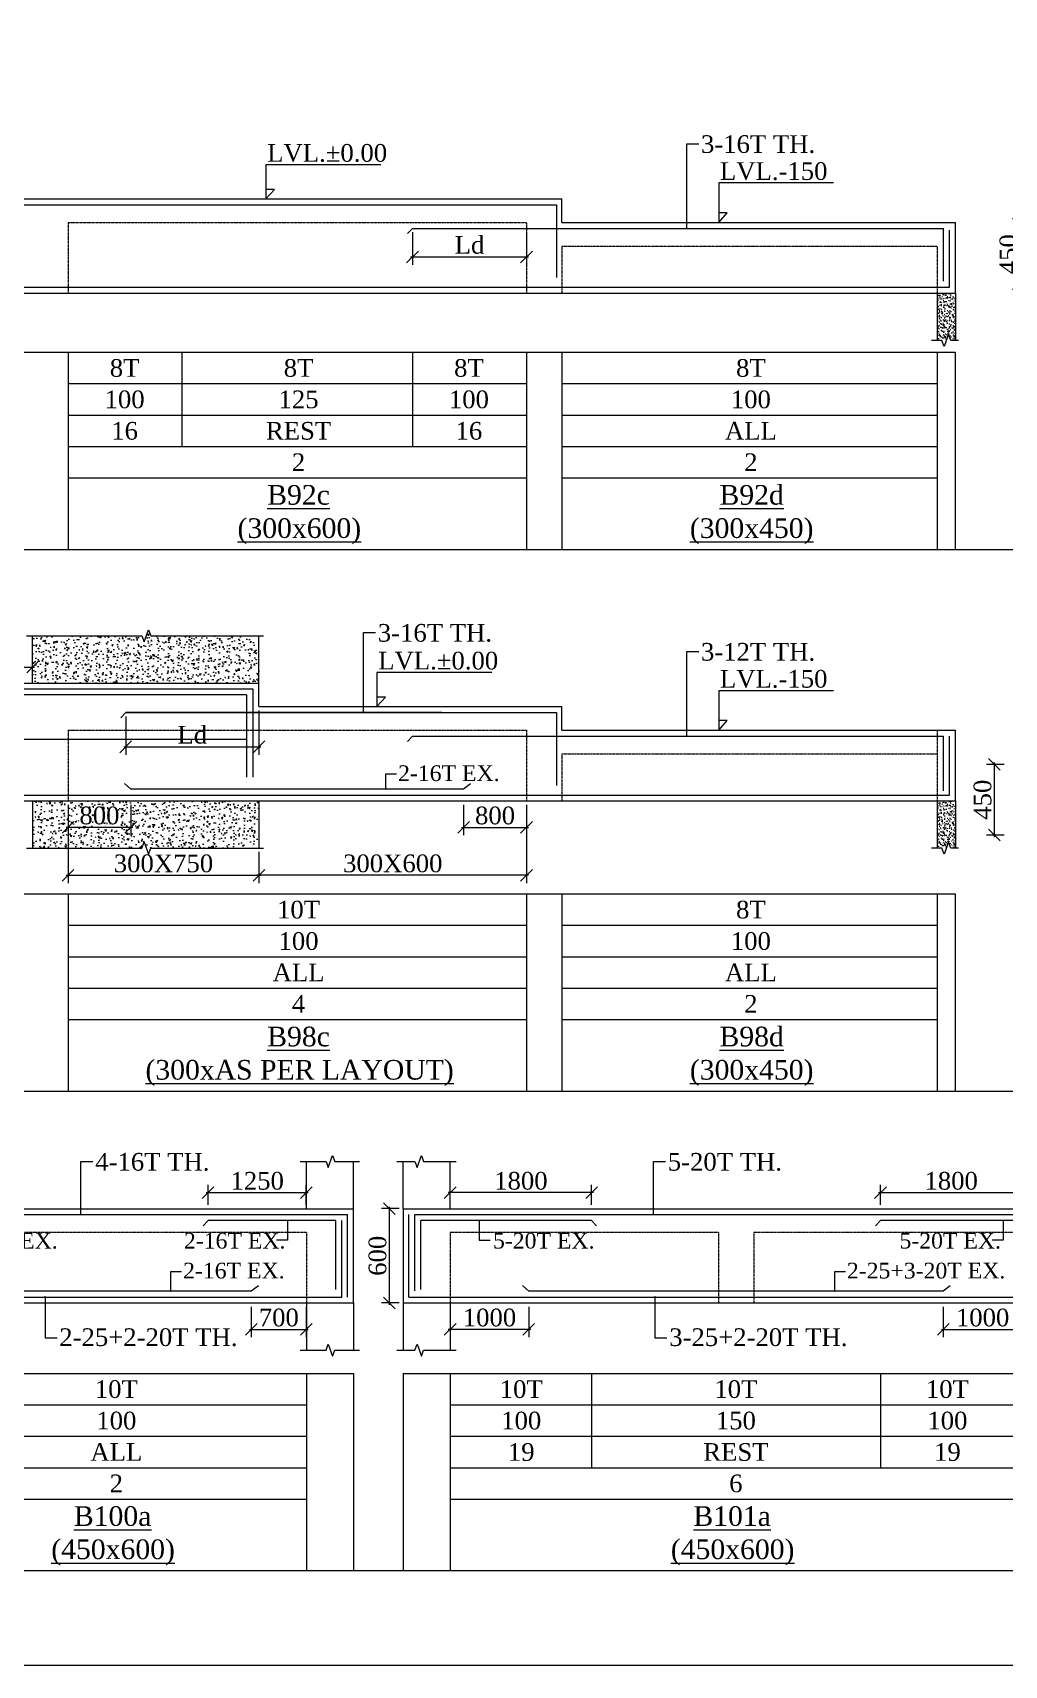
# Model space of a CAD drawing. Header units: millimetres. Extents: x 9781889 to 10654170, y -7832723 to -7608561.
# Drawn here: x 10271728 to 10284095, y -7801878 to -7781097 of the extents above; entities that cross this region are included whole.
import ezdxf
from ezdxf.enums import TextEntityAlignment as Align

# ---------------------------------------------------------------- set-up
doc = ezdxf.new("R2010")
doc.units = ezdxf.units.MM
doc.header["$LTSCALE"] = 10
doc.header["$PDMODE"] = 3
doc.linetypes.add('HIDDEN', pattern=[0.375, 0.25, -0.125])
for name, color, linetype, lineweight in [('LVL', 3, 'Continuous', 0), ('S-CUT OUT LINE', 9, 'Continuous', 0), ('S-DIM L.S.', 7, 'Continuous', 0), ('S-HATCH', 8, 'Continuous', 0), ('S-L.S.SECTION', 5, 'Continuous', 0), ('S-L.S.SLAB LINE', 252, 'HIDDEN', 0), ('S-L.S.STEEL', 1, 'Continuous', 9), ('S-L.S.STEEL 1', 6, 'Continuous', 0), ('S-SECTION MARK', 7, 'Continuous', 0), ('S-SHEET', 251, 'Continuous', 0), ('S-TEXT', 7, 'Continuous', 0), ('S-TEXT L.S. BEAM NO.', 30, 'Continuous', 0), ('S-TEXT. L.S.', 7, 'Continuous', 0)]:
    doc.layers.add(name, color=color, linetype=linetype, lineweight=lineweight)
doc.styles.add('135', font='arial.ttf', dxfattribs={"width": 0.8, "height": 135})
doc.styles.get("Standard").update_dxf_attribs({"font": 'arial.ttf'})
doc.styles.add('TEXT', font='times.ttf')
doc.dimstyles.new('75', dxfattribs={"dimtxt": 135, "dimasz": 90, "dimexe": 0.1, "dimexo": 0.03, "dimgap": 0.09, "dimtad": 1, "dimdec": 0, "dimzin": 0, "dimdsep": 46, "dimtxsty": '135', "dimblk": 'ARCHTICK', "dimcen": 0.09, "dimclrd": 256, "dimclre": 256, "dimclrt": 256, "dimadec": 0, "dimazin": 0, "dimtfac": 1, "dimtdec": 0, "dimtofl": 0, "dimtmove": 1, "dimatfit": 3, "dimldrblk": 'DOTSMALL', "dimfxl": 1, "dimtolj": 1, "dimtzin": 0, "dimlwd": -1, "dimlwe": -1, "dimarcsym": 0})
doc.dimstyles.new('SETU_1', dxfattribs={"dimtxt": 200, "dimasz": 150, "dimexe": 100, "dimexo": 50, "dimgap": 35, "dimtad": 1, "dimdec": 0, "dimzin": 0, "dimdsep": 46, "dimtxsty": 'Standard', "dimblk": 'OBLIQUE', "dimcen": 150, "dimdle": 25, "dimclrd": 256, "dimclre": 7, "dimclrt": 256, "dimadec": 0, "dimazin": 0, "dimtfac": 1, "dimtdec": 0, "dimtofl": 0, "dimtmove": 1, "dimatfit": 3, "dimfxl": 1, "dimtolj": 1, "dimtzin": 0, "dimlwd": -1, "dimlwe": 5, "dimarcsym": 1})

# ---------------------------------------------------------------- blocks, each defined once
blk = doc.blocks.new('_ArchTick')
at = {"color": 0, "linetype": 'ByBlock', "const_width": 0.15}
blk.add_lwpolyline([(-0.5, -0.5), (0.5, 0.5)], dxfattribs=at)
blk = doc.blocks.new('_Oblique')
at = {"color": 0, "linetype": 'ByBlock', "lineweight": -2}
blk.add_line((-0.5, -0.5), (0.5, 0.5), dxfattribs=at)
blk = doc.blocks.new('*D733')
at = {"layer": 'Defpoints', "color": 0, "transparency": 16777216}
for p in [(10284472, -7783467), (10284297, -7784367), (10284472, -7784367)]:
    blk.add_point(p, dxfattribs=at)
at = {"layer": 'S-DIM L.S.', "transparency": 16777216}
blk.add_line((10284297, -7783442), (10284297, -7784392), dxfattribs=at)
at = {"layer": 'S-DIM L.S.', "color": 7, "lineweight": 5, "transparency": 16777216}
for p, q in [((10284422, -7783467), (10284197, -7783467)), ((10284422, -7784367), (10284197, -7784367))]:
    blk.add_line(p, q, dxfattribs=at)
at = {"layer": 'S-DIM L.S.', "transparency": 16777216, "xscale": 150, "yscale": 150, "zscale": 150}
for p, rotation in [((10284297, -7783467), 90), ((10284297, -7784367), 270)]:
    blk.add_blockref('_Oblique', p, dxfattribs=dict(at, rotation=rotation))
at = {"layer": 'S-DIM L.S.', "transparency": 16777216, "insert": (10284148, -7783917), "char_height": 225, "attachment_point": 5, "rotation": 90, "style": 'TEXT'}
blk.add_mtext('\\A1;450', dxfattribs=at)
blk = doc.blocks.new('*D744')
at = {"layer": 'Defpoints', "color": 0, "transparency": 16777216}
for p in [(10271728, -7789172), (10270428, -7789375, 0), (10271728, -7789375, 0)]:
    blk.add_point(p, dxfattribs=at)
at = {"layer": 'S-DIM L.S.', "color": 7, "lineweight": 5, "transparency": 16777216}
for p, q in [((10270428, -7789325), (10270428, -7789072)), ((10271728, -7789325), (10271728, -7789072))]:
    blk.add_line(p, q, dxfattribs=at)
at = {"layer": 'S-DIM L.S.', "transparency": 16777216}
blk.add_line((10270403, -7789172), (10271753, -7789172), dxfattribs=at)
at = {"layer": 'S-DIM L.S.', "transparency": 16777216, "xscale": 150, "yscale": 150, "zscale": 150, "rotation": 180}
blk.add_blockref('_Oblique', (10270428, -7789172), dxfattribs=at)
at = {"layer": 'S-DIM L.S.', "transparency": 16777216, "xscale": 150, "yscale": 150, "zscale": 150}
blk.add_blockref('_Oblique', (10271728, -7789172), dxfattribs=at)
at = {"layer": 'S-DIM L.S.', "transparency": 16777216, "insert": (10271078, -7789022), "char_height": 225, "attachment_point": 5, "style": 'TEXT'}
blk.add_mtext('\\A1;1300', dxfattribs=at)
blk = doc.blocks.new('*D745')
at = {"layer": 'Defpoints', "color": 0, "transparency": 16777216}
for p in [(10277213, -7790875, 0), (10278013, -7790875, 0), (10278013, -7791212)]:
    blk.add_point(p, dxfattribs=at)
at = {"layer": 'S-DIM L.S.', "color": 7, "lineweight": 5, "transparency": 16777216}
for p, q in [((10277213, -7790925), (10277213, -7791312)), ((10278013, -7790925), (10278013, -7791312))]:
    blk.add_line(p, q, dxfattribs=at)
at = {"layer": 'S-DIM L.S.', "transparency": 16777216}
blk.add_line((10277188, -7791212), (10278038, -7791212), dxfattribs=at)
at = {"layer": 'S-DIM L.S.', "transparency": 16777216, "xscale": 150, "yscale": 150, "zscale": 150, "rotation": 180}
blk.add_blockref('_Oblique', (10277213, -7791212), dxfattribs=at)
at = {"layer": 'S-DIM L.S.', "transparency": 16777216, "xscale": 150, "yscale": 150, "zscale": 150}
blk.add_blockref('_Oblique', (10278013, -7791212), dxfattribs=at)
at = {"layer": 'S-DIM L.S.', "transparency": 16777216, "insert": (10277613, -7791062), "char_height": 225, "attachment_point": 5, "style": 'TEXT'}
blk.add_mtext('\\A1;800', dxfattribs=at)
blk = doc.blocks.new('*D746')
at = {"layer": 'Defpoints', "color": 0, "transparency": 16777216}
for p in [(10272178, -7790875, 0), (10272978, -7790875, 0), (10272178, -7791212)]:
    blk.add_point(p, dxfattribs=at)
at = {"layer": 'S-DIM L.S.', "color": 7, "lineweight": 5, "transparency": 16777216}
for p, q in [((10272178, -7790925), (10272178, -7791312)), ((10272978, -7790925), (10272978, -7791312))]:
    blk.add_line(p, q, dxfattribs=at)
at = {"layer": 'S-DIM L.S.', "transparency": 16777216}
blk.add_line((10273003, -7791212), (10272153, -7791212), dxfattribs=at)
at = {"layer": 'S-DIM L.S.', "transparency": 16777216, "xscale": 150, "yscale": 150, "zscale": 150, "rotation": 180}
blk.add_blockref('_Oblique', (10272178, -7791212), dxfattribs=at)
at = {"layer": 'S-DIM L.S.', "transparency": 16777216, "xscale": 150, "yscale": 150, "zscale": 150}
blk.add_blockref('_Oblique', (10272978, -7791212), dxfattribs=at)
at = {"layer": 'S-DIM L.S.', "transparency": 16777216, "insert": (10272578, -7791062), "char_height": 225, "attachment_point": 5, "style": 'TEXT'}
blk.add_mtext('\\A1;800', dxfattribs=at)
blk = doc.blocks.new('*D748')
at = {"layer": 'Defpoints', "color": 0, "transparency": 16777216}
for p in [(10284142, -7790410), (10283967, -7791310), (10284142, -7791310)]:
    blk.add_point(p, dxfattribs=at)
at = {"layer": 'S-DIM L.S.', "color": 7, "lineweight": 5, "transparency": 16777216}
for p, q in [((10284092, -7790410), (10283867, -7790410)), ((10284092, -7791310), (10283867, -7791310))]:
    blk.add_line(p, q, dxfattribs=at)
at = {"layer": 'S-DIM L.S.', "transparency": 16777216}
blk.add_line((10283967, -7790385), (10283967, -7791335), dxfattribs=at)
at = {"layer": 'S-DIM L.S.', "transparency": 16777216, "xscale": 150, "yscale": 150, "zscale": 150}
for p, rotation in [((10283967, -7790410), 90), ((10283967, -7791310), 270)]:
    blk.add_blockref('_Oblique', p, dxfattribs=dict(at, rotation=rotation))
at = {"layer": 'S-DIM L.S.', "transparency": 16777216, "insert": (10283818, -7790860), "char_height": 225, "attachment_point": 5, "rotation": 90, "style": 'TEXT'}
blk.add_mtext('\\A1;450', dxfattribs=at)
blk = doc.blocks.new('*D759')
at = {"layer": 'Defpoints', "color": 0, "transparency": 16777216}
for p in [(10275211, -7795861), (10273961, -7796065, 0), (10275211, -7796065, 0)]:
    blk.add_point(p, dxfattribs=at)
at = {"layer": 'S-DIM L.S.', "transparency": 16777216}
blk.add_line((10273936, -7795861), (10275236, -7795861), dxfattribs=at)
at = {"layer": 'S-DIM L.S.', "color": 7, "lineweight": 5, "transparency": 16777216}
for p, q in [((10273961, -7796015), (10273961, -7795761)), ((10275211, -7796015), (10275211, -7795761))]:
    blk.add_line(p, q, dxfattribs=at)
at = {"layer": 'S-DIM L.S.', "transparency": 16777216, "xscale": 150, "yscale": 150, "zscale": 150, "rotation": 180}
blk.add_blockref('_Oblique', (10273961, -7795861), dxfattribs=at)
at = {"layer": 'S-DIM L.S.', "transparency": 16777216, "xscale": 150, "yscale": 150, "zscale": 150}
blk.add_blockref('_Oblique', (10275211, -7795861), dxfattribs=at)
at = {"layer": 'S-DIM L.S.', "transparency": 16777216, "insert": (10274586, -7795712), "char_height": 225, "attachment_point": 5, "style": 'TEXT'}
blk.add_mtext('\\A1;1250', dxfattribs=at)
blk = doc.blocks.new('*D751')
at = {"layer": 'Defpoints', "color": 0, "transparency": 16777216}
for p in [(10274511, -7797265, 0), (10275211, -7797265, 0), (10275211, -7797601)]:
    blk.add_point(p, dxfattribs=at)
at = {"layer": 'S-DIM L.S.', "color": 7, "lineweight": 5, "transparency": 16777216}
for p, q in [((10274511, -7797315), (10274511, -7797701)), ((10275211, -7797315), (10275211, -7797701))]:
    blk.add_line(p, q, dxfattribs=at)
at = {"layer": 'S-DIM L.S.', "transparency": 16777216}
blk.add_line((10274486, -7797601), (10275236, -7797601), dxfattribs=at)
at = {"layer": 'S-DIM L.S.', "transparency": 16777216, "xscale": 150, "yscale": 150, "zscale": 150, "rotation": 180}
blk.add_blockref('_Oblique', (10274511, -7797601), dxfattribs=at)
at = {"layer": 'S-DIM L.S.', "transparency": 16777216, "xscale": 150, "yscale": 150, "zscale": 150}
blk.add_blockref('_Oblique', (10275211, -7797601), dxfattribs=at)
at = {"layer": 'S-DIM L.S.', "transparency": 16777216, "insert": (10274861, -7797452), "char_height": 225, "attachment_point": 5, "style": 'TEXT'}
blk.add_mtext('\\A1;700', dxfattribs=at)
blk = doc.blocks.new('*D753')
at = {"layer": 'Defpoints', "color": 0, "transparency": 16777216}
for p in [(10276442, -7796065), (10276267, -7797265), (10276442, -7797265)]:
    blk.add_point(p, dxfattribs=at)
at = {"layer": 'S-DIM L.S.', "color": 7, "lineweight": 5, "transparency": 16777216}
for p, q in [((10276392, -7796065), (10276167, -7796065)), ((10276392, -7797265), (10276167, -7797265))]:
    blk.add_line(p, q, dxfattribs=at)
at = {"layer": 'S-DIM L.S.', "transparency": 16777216}
blk.add_line((10276267, -7796040), (10276267, -7797290), dxfattribs=at)
at = {"layer": 'S-DIM L.S.', "transparency": 16777216, "xscale": 150, "yscale": 150, "zscale": 150}
for p, rotation in [((10276267, -7796065), 90), ((10276267, -7797265), 270)]:
    blk.add_blockref('_Oblique', p, dxfattribs=dict(at, rotation=rotation))
at = {"layer": 'S-DIM L.S.', "transparency": 16777216, "insert": (10276118, -7796665), "char_height": 225, "attachment_point": 5, "rotation": 90, "style": 'TEXT'}
blk.add_mtext('\\A1;600', dxfattribs=at)
blk = doc.blocks.new('*D754')
at = {"layer": 'Defpoints', "color": 0, "transparency": 16777216}
for p in [(10284318, -7795861), (10282518, -7796065, 0), (10284318, -7796065, 0)]:
    blk.add_point(p, dxfattribs=at)
at = {"layer": 'S-DIM L.S.', "transparency": 16777216}
blk.add_line((10282493, -7795861), (10284343, -7795861), dxfattribs=at)
at = {"layer": 'S-DIM L.S.', "color": 7, "lineweight": 5, "transparency": 16777216}
for p, q in [((10282518, -7796015), (10282518, -7795761)), ((10284318, -7796015), (10284318, -7795761))]:
    blk.add_line(p, q, dxfattribs=at)
at = {"layer": 'S-DIM L.S.', "transparency": 16777216, "xscale": 150, "yscale": 150, "zscale": 150, "rotation": 180}
blk.add_blockref('_Oblique', (10282518, -7795861), dxfattribs=at)
at = {"layer": 'S-DIM L.S.', "transparency": 16777216, "xscale": 150, "yscale": 150, "zscale": 150}
blk.add_blockref('_Oblique', (10284318, -7795861), dxfattribs=at)
at = {"layer": 'S-DIM L.S.', "transparency": 16777216, "insert": (10283418, -7795712), "char_height": 225, "attachment_point": 5, "style": 'TEXT'}
blk.add_mtext('\\A1;1800', dxfattribs=at)
blk = doc.blocks.new('*D755')
at = {"layer": 'Defpoints', "color": 0, "transparency": 16777216}
for p in [(10277042, -7795861), (10277042, -7796065, 0), (10278842, -7796065, 0)]:
    blk.add_point(p, dxfattribs=at)
at = {"layer": 'S-DIM L.S.', "transparency": 16777216}
blk.add_line((10278867, -7795861), (10277017, -7795861), dxfattribs=at)
at = {"layer": 'S-DIM L.S.', "color": 7, "lineweight": 5, "transparency": 16777216}
for p, q in [((10277042, -7796015), (10277042, -7795761)), ((10278842, -7796015), (10278842, -7795761))]:
    blk.add_line(p, q, dxfattribs=at)
at = {"layer": 'S-DIM L.S.', "transparency": 16777216, "xscale": 150, "yscale": 150, "zscale": 150, "rotation": 180}
blk.add_blockref('_Oblique', (10277042, -7795861), dxfattribs=at)
at = {"layer": 'S-DIM L.S.', "transparency": 16777216, "xscale": 150, "yscale": 150, "zscale": 150}
blk.add_blockref('_Oblique', (10278842, -7795861), dxfattribs=at)
at = {"layer": 'S-DIM L.S.', "transparency": 16777216, "insert": (10277942, -7795712), "char_height": 225, "attachment_point": 5, "style": 'TEXT'}
blk.add_mtext('\\A1;1800', dxfattribs=at)
blk = doc.blocks.new('*D756')
at = {"layer": 'Defpoints', "color": 0, "transparency": 16777216}
for p in [(10283318, -7797265, 0), (10284318, -7797265, 0), (10284318, -7797601)]:
    blk.add_point(p, dxfattribs=at)
at = {"layer": 'S-DIM L.S.', "color": 7, "lineweight": 5, "transparency": 16777216}
for p, q in [((10283318, -7797315), (10283318, -7797701)), ((10284318, -7797315), (10284318, -7797701))]:
    blk.add_line(p, q, dxfattribs=at)
at = {"layer": 'S-DIM L.S.', "transparency": 16777216}
blk.add_line((10283293, -7797601), (10284343, -7797601), dxfattribs=at)
at = {"layer": 'S-DIM L.S.', "transparency": 16777216, "xscale": 150, "yscale": 150, "zscale": 150, "rotation": 180}
blk.add_blockref('_Oblique', (10283318, -7797601), dxfattribs=at)
at = {"layer": 'S-DIM L.S.', "transparency": 16777216, "xscale": 150, "yscale": 150, "zscale": 150}
blk.add_blockref('_Oblique', (10284318, -7797601), dxfattribs=at)
at = {"layer": 'S-DIM L.S.', "transparency": 16777216, "insert": (10283818, -7797452), "char_height": 225, "attachment_point": 5, "style": 'TEXT'}
blk.add_mtext('\\A1;1000', dxfattribs=at)
blk = doc.blocks.new('*D757')
at = {"layer": 'Defpoints', "color": 0, "transparency": 16777216}
for p in [(10277042, -7797265, 0), (10278042, -7797265, 0), (10277042, -7797601)]:
    blk.add_point(p, dxfattribs=at)
at = {"layer": 'S-DIM L.S.', "color": 7, "lineweight": 5, "transparency": 16777216}
for p, q in [((10277042, -7797315), (10277042, -7797701)), ((10278042, -7797315), (10278042, -7797701))]:
    blk.add_line(p, q, dxfattribs=at)
at = {"layer": 'S-DIM L.S.', "transparency": 16777216}
blk.add_line((10278067, -7797601), (10277017, -7797601), dxfattribs=at)
at = {"layer": 'S-DIM L.S.', "transparency": 16777216, "xscale": 150, "yscale": 150, "zscale": 150, "rotation": 180}
blk.add_blockref('_Oblique', (10277042, -7797601), dxfattribs=at)
at = {"layer": 'S-DIM L.S.', "transparency": 16777216, "xscale": 150, "yscale": 150, "zscale": 150}
blk.add_blockref('_Oblique', (10278042, -7797601), dxfattribs=at)
at = {"layer": 'S-DIM L.S.', "transparency": 16777216, "insert": (10277542, -7797452), "char_height": 225, "attachment_point": 5, "style": 'TEXT'}
blk.add_mtext('\\A1;1000', dxfattribs=at)
blk = doc.blocks.new('*D1203')
at = {"layer": 'Defpoints', "color": 0, "transparency": 16777216}
for p in [(10276563, -7783588, 0), (10278013, -7783588, 0), (10278013, -7783951)]:
    blk.add_point(p, dxfattribs=at)
at = {"layer": 'S-DIM L.S.', "color": 7, "lineweight": 5, "transparency": 16777216}
for p, q in [((10276563, -7783638), (10276563, -7784051)), ((10278013, -7783638), (10278013, -7784051))]:
    blk.add_line(p, q, dxfattribs=at)
at = {"layer": 'S-DIM L.S.', "transparency": 16777216}
blk.add_line((10276538, -7783951), (10278038, -7783951), dxfattribs=at)
at = {"layer": 'S-DIM L.S.', "transparency": 16777216, "xscale": 150, "yscale": 150, "zscale": 150, "rotation": 180}
blk.add_blockref('_Oblique', (10276563, -7783951), dxfattribs=at)
at = {"layer": 'S-DIM L.S.', "transparency": 16777216, "xscale": 150, "yscale": 150, "zscale": 150}
blk.add_blockref('_Oblique', (10278013, -7783951), dxfattribs=at)
at = {"layer": 'S-DIM L.S.', "transparency": 16777216, "insert": (10277288, -7783799), "char_height": 225, "attachment_point": 5, "style": 'TEXT'}
blk.add_mtext('\\A1;Ld', dxfattribs=at)
blk = doc.blocks.new('*D1775')
at = {"layer": 'Defpoints', "color": 0, "transparency": 16777216}
for p in [(10274608, -7789675, 0), (10272912, -7789750, 0), (10274608, -7790187)]:
    blk.add_point(p, dxfattribs=at)
at = {"layer": 'S-DIM L.S.', "color": 7, "lineweight": 5, "transparency": 16777216}
for p, q in [((10272912, -7789800), (10272912, -7790287)), ((10274608, -7789725), (10274608, -7790287))]:
    blk.add_line(p, q, dxfattribs=at)
at = {"layer": 'S-DIM L.S.', "transparency": 16777216}
blk.add_line((10272887, -7790187), (10274633, -7790187), dxfattribs=at)
at = {"layer": 'S-DIM L.S.', "transparency": 16777216, "xscale": 150, "yscale": 150, "zscale": 150, "rotation": 180}
blk.add_blockref('_Oblique', (10272912, -7790187), dxfattribs=at)
at = {"layer": 'S-DIM L.S.', "transparency": 16777216, "xscale": 150, "yscale": 150, "zscale": 150}
blk.add_blockref('_Oblique', (10274608, -7790187), dxfattribs=at)
at = {"layer": 'S-DIM L.S.', "transparency": 16777216, "insert": (10273760, -7790035), "char_height": 225, "attachment_point": 5, "style": 'TEXT'}
blk.add_mtext('\\A1;Ld', dxfattribs=at)
blk = doc.blocks.new('*D1776')
at = {"layer": 'Defpoints', "color": 0, "transparency": 16777216}
for p in [(10272178, -7790875, 0), (10274608, -7791475, 0), (10274608, -7791822)]:
    blk.add_point(p, dxfattribs=at)
at = {"layer": 'S-DIM L.S.', "color": 7, "lineweight": 5, "transparency": 16777216}
for p, q in [((10272178, -7790925), (10272178, -7791922)), ((10274608, -7791525), (10274608, -7791922))]:
    blk.add_line(p, q, dxfattribs=at)
at = {"layer": 'S-DIM L.S.', "transparency": 16777216}
blk.add_line((10272153, -7791822), (10274633, -7791822), dxfattribs=at)
at = {"layer": 'S-DIM L.S.', "transparency": 16777216, "xscale": 150, "yscale": 150, "zscale": 150, "rotation": 180}
blk.add_blockref('_Oblique', (10272178, -7791822), dxfattribs=at)
at = {"layer": 'S-DIM L.S.', "transparency": 16777216, "xscale": 150, "yscale": 150, "zscale": 150}
blk.add_blockref('_Oblique', (10274608, -7791822), dxfattribs=at)
at = {"layer": 'S-DIM L.S.', "transparency": 16777216, "insert": (10273393, -7791672), "char_height": 225, "attachment_point": 5, "style": 'TEXT'}
blk.add_mtext('\\A1;300X750', dxfattribs=at)
blk = doc.blocks.new('*D1777')
at = {"layer": 'Defpoints', "color": 0, "transparency": 16777216}
for p in [(10278013, -7790875, 0), (10274608, -7791475, 0), (10274608, -7791822)]:
    blk.add_point(p, dxfattribs=at)
at = {"layer": 'S-DIM L.S.', "color": 7, "lineweight": 5, "transparency": 16777216}
for p, q in [((10278013, -7790925), (10278013, -7791922)), ((10274608, -7791525), (10274608, -7791922))]:
    blk.add_line(p, q, dxfattribs=at)
at = {"layer": 'S-DIM L.S.', "transparency": 16777216}
blk.add_line((10278038, -7791822), (10274583, -7791822), dxfattribs=at)
at = {"layer": 'S-DIM L.S.', "transparency": 16777216, "xscale": 150, "yscale": 150, "zscale": 150, "rotation": 180}
blk.add_blockref('_Oblique', (10274608, -7791822), dxfattribs=at)
at = {"layer": 'S-DIM L.S.', "transparency": 16777216, "xscale": 150, "yscale": 150, "zscale": 150}
blk.add_blockref('_Oblique', (10278013, -7791822), dxfattribs=at)
at = {"layer": 'S-DIM L.S.', "transparency": 16777216, "insert": (10276311, -7791672), "char_height": 225, "attachment_point": 5, "style": 'TEXT'}
blk.add_mtext('\\A1;300X600', dxfattribs=at)

msp = doc.modelspace()

# ---------------------------------------------------------------- hatches: boundary and pattern name
at = {"layer": 'S-HATCH'}
h = msp.add_hatch(dxfattribs=at)
h.set_pattern_fill('AR-CONC', color=256, scale=0.5)
h.set_pattern_definition([(50, (486432.45, -55796.05), (91.0923345, -7.96954277), [9.525, -104.775]), (355, (486432.45, -55796.05), (-17.6217107, 95.5284226), [7.62, -83.8202921]), (100.4514447, (486440.04, -55796.72), (73.47062355, 87.55887596), [8.0950044, -89.0451223]), (46.1842, (486432.45, -55770.65), (135.5395204, -21.021164), [14.2875, -157.1625]), (96.6355576, (486443.75, -55772.4), (118.702067, 123.7130623), [12.1425116, -133.5678041]), (351.1841512, (486432.45, -55770.65), (118.702067, 123.7130623), [11.4299835, -125.729866]), (21, (486445.15, -55777), (75.80719563, -51.1325991), [9.525, -104.775]), (326, (486445.15, -55777), (30.9010142, 92.09398306), [7.62, -83.82]), (71.451445, (486451.47, -55781.26), (106.70820964, 40.96138444), [8.0950044, -89.0449688]), (37.5, (486432.453, -55796.052), (1.544301625, 42.27751944), [0, -82.804, 0, -85.09, 0, -84.1375]), (7.5, (486432.453, -55796.05), (33.40983126, 50.09028741), [0, -48.514, 0, -80.899, 0, -32.0675]), (327.5, (486404.132, -55796.052), (67.79529758, -2.864372), [0, -31.75, 0, -99.06, 0, -131.445]), (317.5, (486391.43, -55796.05), (74.0645907, 12.71324552), [0, -41.275, 0, -65.786, 0, -93.345])])
h.paths.add_polyline_path([(10283241.1, -7785013.2), (10283356.9, -7785013.2), (10283384.9, -7784936.3), (10283412.9, -7785013.2), (10283471.1, -7785013.2), (10283471.1, -7784413.2), (10283241.1, -7784413.2)])
at = {"layer": 'S-HATCH', "linetype": 'ByBlock'}
h = msp.add_hatch(dxfattribs=at)
h.set_pattern_fill('AR-CONC', color=256)
h.set_pattern_definition([(50, (203176.1, 44562.46), (182.184669, -15.9390855), [19.05, -209.55]), (355, (203176.1, 44562.46), (-35.2434214, 191.0568452), [15.24, -167.6405842]), (100.4514447, (203191.28, 44561.13), (146.941247, 175.117752), [16.1900088, -178.0902446]), (46.1842, (203176.1, 44613.26), (271.079041, -42.042328), [28.575, -314.325]), (96.6355576, (203198.7, 44609.76), (237.404134, 247.4261246), [24.285023, -267.135608]), (351.1841512, (203176.1, 44613.26), (237.404134, 247.4261246), [22.859967, -251.459732]), (21, (203201.5, 44600.56), (151.6143913, -102.2651982), [19.05, -209.55]), (326, (203201.5, 44600.56), (61.8020283, 184.187966), [15.24, -167.64]), (71.451445, (203214.14, 44592.04), (213.4164193, 81.922769), [16.1900088, -178.0899376]), (37.5, (203176.1, 44562.46), (3.08860325, 84.55503887), [0, -165.608, 0, -170.18, 0, -168.275]), (7.5, (203176.1, 44562.46), (66.8196625, 100.1805748), [0, -97.028, 0, -161.798, 0, -64.135]), (327.5, (203119.46, 44562.46), (135.59059517, -5.728744), [0, -63.5, 0, -198.12, 0, -262.89]), (317.5, (203094.06, 44562.46), (148.1291814, 25.426491), [0, -82.55, 0, -131.572, 0, -186.69])])
h.paths.add_polyline_path([(10274608.2, -7789375.4), (10274608.2, -7788775.4), (10273230.2, -7788775.4), (10273202.2, -7788698.6), (10273146.2, -7788852.3), (10273118.3, -7788775.4), (10271728.2, -7788775.4), (10271728.2, -7789375.4)])
h.paths.add_polyline_path([(10272501.2, -7788775.4), (10273278.1, -7788775.4), (10273278.1, -7788780.4), (10272501.2, -7788780.4)], flags=16)
h = msp.add_hatch(dxfattribs=at)
h.set_pattern_fill('AR-CONC', color=256)
h.set_pattern_definition([(50, (203176.1, 44262.46), (182.184669, -15.9390855), [19.05, -209.55]), (355, (203176.1, 44262.46), (-35.2434214, 191.0568452), [15.24, -167.6405842]), (100.4514447, (203191.28, 44261.13), (146.941247, 175.117752), [16.1900088, -178.0902446]), (46.1842, (203176.1, 44313.26), (271.079041, -42.042328), [28.575, -314.325]), (96.6355576, (203198.7, 44309.76), (237.404134, 247.4261246), [24.285023, -267.135608]), (351.1841512, (203176.1, 44313.26), (237.404134, 247.4261246), [22.859967, -251.459732]), (21, (203201.5, 44300.56), (151.6143913, -102.2651982), [19.05, -209.55]), (326, (203201.5, 44300.56), (61.8020283, 184.187966), [15.24, -167.64]), (71.451445, (203214.14, 44292.04), (213.4164193, 81.922769), [16.1900088, -178.0899376]), (37.5, (203176.1, 44262.46), (3.08860325, 84.55503887), [0, -165.608, 0, -170.18, 0, -168.275]), (7.5, (203176.1, 44262.46), (66.8196625, 100.1805748), [0, -97.028, 0, -161.798, 0, -64.135]), (327.5, (203119.46, 44262.46), (135.59059517, -5.728744), [0, -63.5, 0, -198.12, 0, -262.89]), (317.5, (203094.06, 44262.46), (148.1291814, 25.426491), [0, -82.55, 0, -131.572, 0, -186.69])])
h.paths.add_polyline_path([(10274608.2, -7791475.4), (10274608.2, -7790875.4), (10271728.2, -7790875.4), (10271728.2, -7791475.4), (10273118.3, -7791475.4), (10273146.2, -7791398.6), (10273202.2, -7791552.3), (10273230.2, -7791475.4)])
h.paths.add_polyline_path([(10272268.7, -7791300.7), (10272879.5, -7791300.7), (10272879.5, -7790820.3), (10272268.7, -7790820.3)], flags=9)
at = {"layer": 'S-HATCH'}
h = msp.add_hatch(dxfattribs=at)
h.set_pattern_fill('AR-CONC', color=256, scale=0.5)
h.set_pattern_definition([(50, (486432.45, -62258.3), (91.0923345, -7.96954277), [9.525, -104.775]), (355, (486432.45, -62258.3), (-17.6217107, 95.5284226), [7.62, -83.8202921]), (100.4514447, (486440.04, -62258.96), (73.47062355, 87.55887596), [8.0950044, -89.0451223]), (46.1842, (486432.45, -62232.9), (135.5395204, -21.021164), [14.2875, -157.1625]), (96.6355576, (486443.75, -62234.65), (118.702067, 123.7130623), [12.1425116, -133.5678041]), (351.1841512, (486432.45, -62232.9), (118.702067, 123.7130623), [11.4299835, -125.729866]), (21, (486445.15, -62239.25), (75.80719563, -51.1325991), [9.525, -104.775]), (326, (486445.15, -62239.25), (30.9010142, 92.09398306), [7.62, -83.82]), (71.451445, (486451.47, -62243.51), (106.70820964, 40.96138444), [8.0950044, -89.0449688]), (37.5, (486432.453, -62258.3), (1.544301625, 42.27751944), [0, -82.804, 0, -85.09, 0, -84.1375]), (7.5, (486432.453, -62258.3), (33.40983126, 50.09028741), [0, -48.514, 0, -80.899, 0, -32.0675]), (327.5, (486404.132, -62258.3), (67.79529758, -2.864372), [0, -31.75, 0, -99.06, 0, -131.445]), (317.5, (486391.43, -62258.3), (74.0645907, 12.71324552), [0, -41.275, 0, -65.786, 0, -93.345])])
h.paths.add_polyline_path([(10283241.1, -7791475.4), (10283356.9, -7791475.4), (10283384.9, -7791398.6), (10283412.9, -7791475.4), (10283471.1, -7791475.4), (10283471.1, -7790875.4), (10283241.1, -7790875.4)])

# ---------------------------------------------------------------- linework, layer by layer
at = {"layer": 'LVL', "linetype": 'Continuous', "elevation": 0}
for points in [[(10276158, -7782778.2), (10274696.8, -7782778.2), (10274696.8, -7783213.2), (10274804.9, -7783091.1), (10274696.8, -7783091.1)], [(10281920.6, -7783009.8), (10280459.4, -7783009.8), (10280459.4, -7783513.2), (10280567.5, -7783391.1), (10280459.4, -7783391.1)], [(10277571.5, -7789240.4), (10276110.3, -7789240.4), (10276110.3, -7789675.4), (10276218.5, -7789553.3), (10276110.3, -7789553.3)], [(10281920.6, -7789472), (10280459.4, -7789472), (10280459.4, -7789975.4), (10280567.5, -7789853.3), (10280459.4, -7789853.3)]]:
    msp.add_lwpolyline(points, dxfattribs=at)
at = {"layer": 'S-CUT OUT LINE', "color": 1, "elevation": 0}
for points in [[(10283510.5, -7785013.2), (10283412.9, -7785013.2), (10283384.9, -7784936.3), (10283328.9, -7785090), (10283301, -7785013.2), (10283166.1, -7785013.2)], [(10283510.5, -7791475.4), (10283412.9, -7791475.4), (10283384.9, -7791398.6), (10283328.9, -7791552.3), (10283301, -7791475.4), (10283166.1, -7791475.4)]]:
    msp.add_lwpolyline(points, dxfattribs=at)
at = {"layer": 'S-CUT OUT LINE', "color": 5, "elevation": 0}
for points in [[(10271649.9, -7788775.4), (10273118.3, -7788775.4), (10273146.2, -7788852.3), (10273202.2, -7788698.6), (10273230.2, -7788775.4), (10274667.3, -7788775.4)], [(10271649.9, -7791475.4), (10273118.3, -7791475.4), (10273146.2, -7791398.6), (10273202.2, -7791552.3), (10273230.2, -7791475.4), (10274667.3, -7791475.4)], [(10275132.9, -7795465.3), (10275461.9, -7795465.3), (10275489.9, -7795542.1), (10275545.8, -7795388.4), (10275573.8, -7795465.3), (10275886.2, -7795465.3)], [(10276363.9, -7795465.3), (10276592.5, -7795465.3), (10276620.5, -7795542.1), (10276676.4, -7795388.4), (10276704.4, -7795465.3), (10277117.2, -7795465.3)], [(10275132.9, -7797865.3), (10275461.9, -7797865.3), (10275489.9, -7797788.4), (10275545.8, -7797942.1), (10275573.8, -7797865.3), (10275886.2, -7797865.3)], [(10276363.9, -7797865.3), (10276592.5, -7797865.3), (10276620.5, -7797788.4), (10276676.4, -7797942.1), (10276704.4, -7797865.3), (10277117.2, -7797865.3)]]:
    msp.add_lwpolyline(points, dxfattribs=at)
at = {"layer": 'S-L.S.SECTION'}
for p, q in [((10260858.2, -7783213.2, 0), (10278463.2, -7783213.2, 0)), ((10278463.2, -7783513.2, 0), (10278463.2, -7783213.2, 0)), ((10278463.2, -7783513.2, 0), (10283471.1, -7783513.2, 0)), ((10283471.1, -7784413.2, 0), (10283471.1, -7783513.2, 0)), ((10283471.1, -7784413.2, 0), (10283471.1, -7783513.2, 0)), ((10260858.2, -7784413.2, 0), (10283467, -7784413.2, 0)), ((10271728.2, -7789375.4, 0), (10271728.2, -7788775.4, 0)), ((10274608.2, -7789675.4, 0), (10274608.2, -7788775.4, 0)), ((10266103.2, -7789375.4, 0), (10274608.2, -7789375.4, 0)), ((10274608.2, -7789675.4, 0), (10278463.2, -7789675.4, 0)), ((10278463.2, -7789975.4, 0), (10278463.2, -7789675.4, 0)), ((10278463.2, -7789975.4, 0), (10283471.1, -7789975.4, 0)), ((10283471.1, -7790875.4, 0), (10283471.1, -7789975.4, 0)), ((10283471.1, -7790875.4, 0), (10283471.1, -7789975.4, 0)), ((10260858.2, -7790875.4, 0), (10283467, -7790875.4, 0)), ((10271728.2, -7790875.4, 0), (10271728.2, -7791475.4, 0)), ((10274608.2, -7790875.4, 0), (10274608.2, -7791475.4, 0)), ((10275211.2, -7796065.3, 0), (10275211.2, -7795465.3, 0)), ((10275811.2, -7796065.3, 0), (10275811.2, -7795465.3, 0)), ((10276442.2, -7796065.3, 0), (10276442.2, -7795465.3, 0)), ((10277042.2, -7796065.3, 0), (10277042.2, -7795465.3, 0)), ((10269760.7, -7796065.3, 0), (10275811.2, -7796065.3, 0)), ((10275811.2, -7797265.3, 0), (10275811.2, -7796065.3, 0)), ((10276442.1, -7796065.3, 0), (10284767.7, -7796065.3, 0)), ((10276442.2, -7796065.3, 0), (10276442.2, -7797265.3, 0)), ((10269760.7, -7797265.3, 0), (10275811.2, -7797265.3, 0)), ((10275211.2, -7797265.3, 0), (10275211.2, -7797865.3, 0)), ((10275811.2, -7797265.3, 0), (10275811.2, -7797865.3, 0)), ((10276442.1, -7797265.3, 0), (10284767.7, -7797265.3, 0)), ((10276442.2, -7797265.3, 0), (10276442.2, -7797865.3, 0)), ((10277042.2, -7797265.3, 0), (10277042.2, -7797865.3, 0))]:
    msp.add_line(p, q, dxfattribs=at)
at = {"layer": 'S-L.S.SECTION', "color": 1}
for p, q in [((10283241.1, -7784413.2, 0), (10283241.1, -7785013.2, 0)), ((10283471.1, -7784413.2, 0), (10283471.1, -7785013.2, 0)), ((10283241.1, -7790875.4, 0), (10283241.1, -7791475.4, 0)), ((10283471.1, -7790875.4, 0), (10283471.1, -7791475.4, 0))]:
    msp.add_line(p, q, dxfattribs=at)
at = {"layer": 'S-L.S.SLAB LINE', "ltscale": 0.3}
for p, q in [((10272178.2, -7783513.2, 0), (10278013.2, -7783513.2, 0)), ((10272178.2, -7783513.2, 0), (10272178.2, -7784413.2, 0)), ((10278013.2, -7783513.2, 0), (10278013.2, -7784413.2, 0)), ((10278463.2, -7783813.2, 0), (10283241.1, -7783813.2, 0)), ((10278463.2, -7783813.2, 0), (10278463.2, -7784413.2, 0)), ((10283241.1, -7783813.2, 0), (10283241.1, -7784413.2, 0)), ((10283241.1, -7783813.2, 0), (10283241.1, -7784413.2, 0)), ((10283241.1, -7783813.2, 0), (10283241.1, -7784413.2, 0)), ((10272178.2, -7789975.4, 0), (10272178.2, -7790875.4, 0)), ((10272178.2, -7789975.4, 0), (10278013.2, -7789975.4, 0)), ((10278013.2, -7789975.4, 0), (10278013.2, -7790875.4, 0)), ((10283241.1, -7789975.4, 0), (10283241.1, -7790875.4, 0)), ((10283241.1, -7789975.4, 0), (10283241.1, -7790875.4, 0)), ((10283241.1, -7789975.4, 0), (10283241.1, -7790875.4, 0)), ((10278463.2, -7790275.4, 0), (10283241.1, -7790275.4, 0)), ((10278463.2, -7790275.4, 0), (10278463.2, -7790875.4, 0)), ((10270210.7, -7796365.3, 0), (10275211.2, -7796365.3, 0)), ((10275211.2, -7796365.3, 0), (10275211.2, -7797265.3, 0)), ((10276442.1, -7796365.3, 0), (10276442.2, -7796365.3, 0)), ((10277042.2, -7796365.3, 0), (10280454.9, -7796365.3)), ((10277042.2, -7796365.3, 0), (10277042.2, -7797265.3, 0)), ((10280454.9, -7796365.3), (10280454.9, -7797265.3)), ((10280904.9, -7796365.3, 0), (10284317.7, -7796365.3, 0)), ((10280904.9, -7796365.3, 0), (10280904.9, -7797265.3, 0))]:
    msp.add_line(p, q, dxfattribs=at)
at = {"layer": 'S-L.S.STEEL'}
for p, q in [((10276563.1, -7783588.2, 0), (10276499.9, -7783655, 0)), ((10276563.1, -7783588.2, 0), (10283321.1, -7783588.2, 0)), ((10283321.1, -7784261.1, 0), (10283321.1, -7783588.2, 0)), ((10283396.1, -7784338.2, 0), (10283396.1, -7783612.6, 0)), ((10260933.2, -7784338.2, 0), (10283396.1, -7784338.2, 0)), ((10274530.2, -7789450.4, 0), (10274530.2, -7790572.8, 0)), ((10274449.8, -7789525.4, 0), (10274449.8, -7790572.8, 0)), ((10276563.1, -7790050.4, 0), (10276499.9, -7790117.3, 0)), ((10276563.1, -7790050.4, 0), (10283321.1, -7790050.4, 0)), ((10283321.1, -7790748, 0), (10283321.1, -7790050.4, 0)), ((10283396.1, -7790800.4, 0), (10283396.1, -7790052.7, 0)), ((10260933.2, -7790800.4, 0), (10283396.1, -7790800.4, 0)), ((10269910.7, -7796140.3, 0), (10275736.2, -7796140.3, 0)), ((10275736.2, -7797190.3, 0), (10275736.2, -7796140.3, 0)), ((10276517.1, -7797190.3, 0), (10276517.1, -7796140.3, 0)), ((10276592.1, -7796140.3, 0), (10284692.7, -7796140.3, 0)), ((10276592.1, -7797110.6, 0), (10276592.1, -7796140.3, 0)), ((10275586.2, -7797094.1, 0), (10275586.2, -7796215.3, 0)), ((10275661.2, -7797190.3, 0), (10275661.2, -7796215.3, 0)), ((10278842.3, -7796215.3, 0), (10276667.1, -7796215.3, 0)), ((10276667.1, -7797094.1, 0), (10276667.1, -7796215.3, 0)), ((10278842.3, -7796215.3, 0), (10278905.5, -7796282.1, 0)), ((10269835.7, -7797190.3, 0), (10275661.2, -7797190.3, 0)), ((10276517.1, -7797190.3, 0), (10284617.7, -7797190.3, 0))]:
    msp.add_line(p, q, dxfattribs=at)
at = {"layer": 'S-L.S.STEEL', "elevation": 0}
for points in [[(10277302.5, -7790657.2), (10277213, -7790725.4), (10272978.3, -7790725.4), (10272896.3, -7790654.7)], [(10274600.6, -7797047), (10274511.1, -7797115.3), (10270910.8, -7797115.3), (10270828.8, -7797044.5)], [(10283407, -7797047), (10283317.5, -7797115.3), (10278042.3, -7797115.3), (10277960.3, -7797044.5)]]:
    msp.add_lwpolyline(points, dxfattribs=at)
at = {"layer": 'S-L.S.STEEL'}
for points in [[(10261008.2, -7783288.2, 0), (10278396, -7783288.2, 0), (10278396, -7784215.3, 0)], [(10266185, -7789450.4, 0), (10274530.2, -7789450.4, 0)], [(10274449.8, -7789525.4, 0), (10270428.2, -7789525.4, 0), (10270365, -7789592.3, 0)], [(10276934.2, -7789750.4, 0), (10272912.5, -7789750.4, 0), (10272849.3, -7789817.3, 0)], [(10272912.5, -7789750.4, 0), (10278396, -7789750.4, 0), (10278396, -7790677.6, 0)], [(10275586.2, -7796215.3, 0), (10273961.2, -7796215.3, 0), (10273898, -7796282.1, 0)], [(10284542.7, -7796215.3, 0), (10282517.7, -7796215.3, 0), (10282454.5, -7796282.1, 0)]]:
    msp.add_polyline3d(points, dxfattribs=at)
at = {"layer": 'S-L.S.STEEL 1'}
msp.add_line((10266185, -7790087.8, 0), (10274449.8, -7790087.8, 0), dxfattribs=at)
at = {"layer": 'S-SHEET'}
for p, q in [((10260858.2, -7785164.4, 0), (10283467, -7785164.4, 0)), ((10272178.2, -7785164.4, 0), (10272178.2, -7787673.7, 0)), ((10273628.2, -7785164.4, 0), (10273628.2, -7786364.4, 0)), ((10276563.2, -7785164.4, 0), (10276563.2, -7786364.4, 0)), ((10278013.2, -7785164.4, 0), (10278013.2, -7787673.7, 0)), ((10278463.2, -7785164.4, 0), (10278463.2, -7787673.7, 0)), ((10283241.1, -7785164.4, 0), (10283241.1, -7787673.7, 0)), ((10283467, -7785164.4, 0), (10283467, -7787673.7, 0)), ((10272178.2, -7785564.4, 0), (10278013.2, -7785564.4, 0)), ((10278463.2, -7785564.4, 0), (10283241.1, -7785564.4, 0)), ((10272178.2, -7785964.4, 0), (10278013.2, -7785964.4, 0)), ((10278463.2, -7785964.4, 0), (10283241.1, -7785964.4, 0)), ((10272178.2, -7786364.4, 0), (10278013.2, -7786364.4, 0)), ((10278463.2, -7786364.4, 0), (10283241.1, -7786364.4, 0)), ((10272178.2, -7786764.4, 0), (10278013.2, -7786764.4, 0)), ((10278463.2, -7786764.4, 0), (10283241.1, -7786764.4, 0)), ((10258805, -7787673.7), (10310139.2, -7787673.7)), ((10260858.2, -7787673.7, 0), (10283467, -7787673.7, 0)), ((10260858.2, -7792058.7, 0), (10283467, -7792058.7, 0)), ((10272178.2, -7792058.7, 0), (10272178.2, -7794568, 0)), ((10278013.2, -7792058.7, 0), (10278013.2, -7794568, 0)), ((10278463.2, -7792058.7, 0), (10278463.2, -7794568, 0)), ((10283241.1, -7792058.7, 0), (10283241.1, -7794568, 0)), ((10283467, -7792058.7, 0), (10283467, -7794568, 0)), ((10272178.2, -7792458.7, 0), (10278013.2, -7792458.7, 0)), ((10278463.2, -7792458.7, 0), (10283241.1, -7792458.7, 0)), ((10272178.2, -7792858.7, 0), (10278013.2, -7792858.7, 0)), ((10278463.2, -7792858.7, 0), (10283241.1, -7792858.7, 0)), ((10272178.2, -7793258.7, 0), (10278013.2, -7793258.7, 0)), ((10278463.2, -7793258.7, 0), (10283241.1, -7793258.7, 0)), ((10272178.2, -7793658.7, 0), (10278013.2, -7793658.7, 0)), ((10278463.2, -7793658.7, 0), (10283241.1, -7793658.7, 0)), ((10258805, -7794568), (10310139.2, -7794568)), ((10260858.2, -7794568, 0), (10283467, -7794568, 0)), ((10269760.7, -7798161.8, 0), (10275811.2, -7798161.8, 0)), ((10275211.2, -7798161.8, 0), (10275211.2, -7800671, 0)), ((10275811.2, -7798161.8, 0), (10275811.2, -7800671, 0)), ((10276442.1, -7798161.8, 0), (10284767.7, -7798161.8, 0)), ((10276442.1, -7798161.8), (10276442.1, -7800671)), ((10277042.1, -7798161.8), (10277042.1, -7800671)), ((10278842.1, -7798161.8), (10278842.1, -7799361.8)), ((10282517.7, -7798161.8), (10282517.7, -7799361.8)), ((10270210.7, -7798561.8, 0), (10275211.2, -7798561.8, 0)), ((10277042.1, -7798561.8, 0), (10284317.7, -7798561.8, 0)), ((10270210.7, -7798961.8, 0), (10275211.2, -7798961.8, 0)), ((10277042.1, -7798961.8, 0), (10284317.7, -7798961.8, 0)), ((10270210.7, -7799361.8, 0), (10275211.2, -7799361.8, 0)), ((10277042.1, -7799361.8, 0), (10284317.7, -7799361.8, 0)), ((10270210.7, -7799761.8, 0), (10275211.2, -7799761.8, 0)), ((10277042.1, -7799761.8, 0), (10284317.7, -7799761.8, 0)), ((10258805, -7800671), (10310139.2, -7800671)), ((10269760.7, -7800671, 0), (10275811.2, -7800671, 0)), ((10276442.1, -7800671, 0), (10284767.7, -7800671, 0))]:
    msp.add_line(p, q, dxfattribs=at)
msp.add_lwpolyline([(10258805, -7760218.1), (10310139.2, -7760218.1), (10310139.2, -7801877.7), (10258805, -7801877.7)], close=True, dxfattribs=at)

# ---------------------------------------------------------------- texts
at = {"layer": 'LVL', "style": 'TEXT'}
for s, p in [('LVL.%%P0.00', (10274712.6, -7782739.7, 0)), ('LVL.-150', (10280475.1, -7782971.3, 0)), ('LVL.%%P0.00', (10276126.1, -7789202, 0)), ('LVL.-150', (10280475.1, -7789433.6, 0))]:
    msp.add_text(s, height=225, dxfattribs=at).set_placement(p)
at = {"layer": 'S-TEXT', "linetype": 'ByBlock', "style": 'TEXT'}
for s, p in [('8T', (10272898.3, -7785364.4, 0)), ('8T', (10275112.2, -7785364.4, 0)), ('8T', (10277280.3, -7785364.4, 0)), ('8T', (10280868.7, -7785364.4, 0)), ('100', (10272898.3, -7785764.4, 0)), ('125', (10275112.2, -7785764.4, 0)), ('100', (10277280.3, -7785764.4, 0)), ('100', (10280868.7, -7785764.4, 0)), ('16', (10272898.3, -7786164.4, 0)), ('REST', (10275112.2, -7786164.4, 0)), ('16', (10277280.3, -7786164.4, 0)), ('ALL', (10280868.7, -7786164.4, 0)), ('2', (10275112.2, -7786564.4, 0)), ('2', (10280868.7, -7786564.4, 0)), ('10T', (10275112.2, -7792258.7, 0)), ('8T', (10280868.7, -7792258.7, 0)), ('100', (10275112.2, -7792658.7, 0)), ('100', (10280868.7, -7792658.7, 0)), ('ALL', (10275112.2, -7793058.7, 0)), ('ALL', (10280868.7, -7793058.7, 0)), ('4', (10275112.2, -7793458.7, 0)), ('2', (10280868.7, -7793458.7, 0)), ('10T', (10272793.2, -7798361.8, 0)), ('10T', (10277946.4, -7798361.8, 0)), ('10T', (10280677.9, -7798361.8, 0)), ('10T', (10283370, -7798361.8, 0)), ('100', (10272793.2, -7798761.8, 0)), ('100', (10277946.4, -7798761.8, 0)), ('150', (10280677.9, -7798761.8, 0)), ('100', (10283370, -7798761.8, 0)), ('ALL', (10272793.2, -7799161.8, 0)), ('19', (10277946.4, -7799161.8, 0)), ('REST', (10280677.9, -7799161.8, 0)), ('19', (10283370, -7799161.8, 0)), ('2', (10272793.2, -7799561.8, 0)), ('6', (10280677.9, -7799561.8, 0))]:
    msp.add_text(s, height=225, dxfattribs=at).set_placement(p, align=Align.MIDDLE_CENTER)
at = {"layer": 'S-TEXT L.S. BEAM NO.', "linetype": 'ByBlock', "style": 'TEXT'}
for s, p in [('%%UB92c', (10274713.4, -7787105.1, 0)), ('%%U(300x600)', (10274335.9, -7787528.1, 0)), ('%%UB98c', (10274713.4, -7793999.4, 0)), ('%%U(300xAS PER LAYOUT)', (10273164, -7794422.4, 0))]:
    msp.add_text(s, height=250, dxfattribs=at).set_placement(p)
at = {"layer": 'S-TEXT L.S. BEAM NO.', "color": 35, "linetype": 'ByBlock', "style": 'TEXT'}
for s, p in [('%%UB92d', (10280469.9, -7787105.1, 0)), ('%%U(300x450)', (10280092.4, -7787528.1, 0)), ('%%UB98d', (10280469.9, -7793999.4, 0)), ('%%U(300x450)', (10280092.4, -7794422.4, 0))]:
    msp.add_text(s, height=250, dxfattribs=at).set_placement(p)
at = {"layer": 'S-TEXT L.S. BEAM NO.', "color": 140, "linetype": 'ByBlock', "style": 'TEXT'}
for s, p in [('%%UB100a', (10272253, -7800102.4, 0)), ('%%UB101a', (10280137.6, -7800102.4, 0)), ('%%U(450x600)', (10271965.4, -7800525.4, 0)), ('%%U(450x600)', (10279850.1, -7800525.4, 0))]:
    msp.add_text(s, height=250, dxfattribs=at).set_placement(p)
at = {"layer": 'S-TEXT. L.S.', "style": 'TEXT'}
for s, height, p in [('3-16T TH.', 225, (10280233.8, -7782627.4, 0)), ('3-16T TH.', 225, (10276120.7, -7788848.3, 0)), ('3-12T TH.', 225, (10280233.8, -7789089.6, 0)), ('2-16T EX.', 200, (10276378.5, -7790622.1, 0)), ('4-16T TH.', 225, (10272524.7, -7795581, 0)), ('5-20T TH.', 225, (10279811.4, -7795581, 0)), ('2-16T EX.', 200, (10270755.2, -7796572.8, 0)), ('2-16T EX.', 200, (10273653.5, -7796572.8, 0)), ('5-20T EX.', 200, (10277586.7, -7796572.8, 0)), ('5-20T EX.', 200, (10282760, -7796572.8, 0)), ('2-16T EX.', 200, (10273642.6, -7796953.2, 0)), ('2-25+3-20T EX.', 200, (10282090.8, -7796953.2, 0)), ('2-25+2-20T TH.', 225, (10272067.1, -7797813.1, 0)), ('3-25+2-20T TH.', 225, (10279829.7, -7797813.1, 0))]:
    msp.add_text(s, height=height, dxfattribs=at).set_placement(p)

# ---------------------------------------------------------------- dimensions: what is measured, and where the dimension line sits
at = {"layer": 'S-DIM L.S.', "color": 7}
for base, p1, p2, picture, middle in [((10284297, -7784367, 0), (10284472.1, -7783467, 0), (10284472.1, -7784367, 0), '*D733', (10284147.5, -7783917, 0)), ((10283967.2, -7791309.9, 0), (10284142.3, -7790409.9, 0), (10284142.3, -7791309.9, 0), '*D748', (10283817.7, -7790859.9, 0)), ((10276267, -7797265.3), (10276442.1, -7796065.3), (10276442.1, -7797265.3), '*D753', (10276117.5, -7796665.3))]:
    dim = msp.add_linear_dim(base=base, p1=p1, p2=p2, angle=90, dimstyle='SETU_1', override={"dimtxt": 225, "dimlfac": 0.5, "dimtxsty": 'TEXT'}, dxfattribs=at)
    dim.commit()
    dim.dimension.update_dxf_attribs({"geometry": picture, "text_midpoint": middle})
at = {"layer": 'S-DIM L.S.'}
dim = msp.add_linear_dim(base=(10278013.1, -7783951.3, 0), p1=(10276563.1, -7783588.2, 0), p2=(10278013.1, -7783588.2, 0), angle=180, text='Ld', dimstyle='SETU_1', override={"dimtxt": 225, "dimtxsty": 'TEXT'}, dxfattribs=at)
dim.commit()
dim.dimension.update_dxf_attribs({"geometry": '*D1203', "text_midpoint": (10277288.1, -7783798.7, 0)})
for base, p1, p2, picture, middle in [((10271728.2, -7789171.6, 0), (10270428.2, -7789375.4, 0), (10271728.2, -7789375.4, 0), '*D744', (10271078.2, -7789022.2, 0)), ((10278013.2, -7791211.5, 0), (10277213, -7790875.4, 0), (10278013.2, -7790875.4, 0), '*D745', (10277613.1, -7791062.1, 0)), ((10275211.2, -7795861.5, 0), (10273961.2, -7796065.3, 0), (10275211.2, -7796065.3, 0), '*D759', (10274586.2, -7795712, 0)), ((10284317.7, -7795861.5, 0), (10282517.7, -7796065.3, 0), (10284317.7, -7796065.3, 0), '*D754', (10283417.7, -7795712, 0)), ((10275211.2, -7797601.3, 0), (10274511.1, -7797265.3, 0), (10275211.2, -7797265.3, 0), '*D751', (10274861.1, -7797451.6, 0)), ((10284317.7, -7797601.3, 0), (10283317.5, -7797265.3, 0), (10284317.7, -7797265.3), '*D756', (10283817.6, -7797451.9, 0))]:
    dim = msp.add_linear_dim(base=base, p1=p1, p2=p2, angle=180, dimstyle='SETU_1', override={"dimtxt": 225, "dimtxsty": 'TEXT'}, dxfattribs=at)
    dim.commit()
    dim.dimension.update_dxf_attribs({"geometry": picture, "text_midpoint": middle})
for base, p1, p2, text, picture, middle in [((10274608.2, -7790187.3, 0), (10272912.5, -7789750.4, 0), (10274608.2, -7789675.4, 0), 'Ld', '*D1775', (10273760.3, -7790034.7, 0)), ((10274608.2, -7791821.6), (10272178.2, -7790875.4, 0), (10274608.2, -7791475.4, 0), '300X750', '*D1776', (10273393.2, -7791671.9)), ((10274608.2, -7791821.6), (10278013.2, -7790875.4, 0), (10274608.2, -7791475.4, 0), '300X600', '*D1777', (10276310.7, -7791672.2))]:
    dim = msp.add_linear_dim(base=base, p1=p1, p2=p2, text=text, dimstyle='SETU_1', override={"dimtxt": 225, "dimtxsty": 'TEXT'}, dxfattribs=at)
    dim.commit()
    dim.dimension.update_dxf_attribs({"geometry": picture, "text_midpoint": middle})
for base, p1, p2, picture, middle in [((10272178.2, -7791211.5, 0), (10272978.3, -7790875.4, 0), (10272178.2, -7790875.4, 0), '*D746', (10272578.2, -7791062.1, 0)), ((10277042.3, -7795861.5, 0), (10278842.3, -7796065.3, 0), (10277042.3, -7796065.3, 0), '*D755', (10277942.3, -7795712, 0)), ((10277042.2, -7797601.3, 0), (10278042.3, -7797265.3, 0), (10277042.2, -7797265.3, 0), '*D757', (10277542.2, -7797451.9, 0))]:
    dim = msp.add_linear_dim(base=base, p1=p1, p2=p2, dimstyle='SETU_1', override={"dimtxt": 225, "dimtxsty": 'TEXT'}, dxfattribs=at)
    dim.commit()
    dim.dimension.update_dxf_attribs({"geometry": picture, "text_midpoint": middle})

# ---------------------------------------------------------------- leaders
at = {"layer": 'S-SECTION MARK'}
for points in [[(10280052.1, -7783588.2, 0), (10280052.1, -7782512.2, 0), (10280204.7, -7782512.2, 0)], [(10275939, -7789750.4, 0), (10275939, -7788733.1, 0), (10276091.6, -7788733.1, 0)], [(10280052.1, -7790050.4, 0), (10280052.1, -7788974.5, 0), (10280204.7, -7788974.5, 0)], [(10276224.6, -7790725.4, 0), (10276224.6, -7790531.8, 0), (10276360, -7790531.8, 0)], [(10272343, -7796140.3, 0), (10272343, -7795465.8, 0), (10272495.6, -7795465.8, 0)], [(10279629.7, -7796140.3, 0), (10279629.7, -7795465.8, 0), (10279782.3, -7795465.8, 0)], [(10274971.6, -7796215.3, 0), (10274971.6, -7796467.6, 0), (10274832.3, -7796467.6, 0)], [(10277412.7, -7796215.3, 0), (10277412.7, -7796467.6, 0), (10277552, -7796467.6, 0)], [(10284078.1, -7796215.3, 0), (10284078.1, -7796467.6, 0), (10283938.8, -7796467.6, 0)], [(10273488.7, -7797115.3, 0), (10273488.7, -7796862.9, 0), (10273624.1, -7796862.9, 0)], [(10281936.9, -7797115.3, 0), (10281936.9, -7796862.9, 0), (10282072.3, -7796862.9, 0)], [(10271885.4, -7797186.3, 0), (10271885.4, -7797708.3, 0), (10272038, -7797708.3, 0)], [(10279648.1, -7797186.3, 0), (10279648.1, -7797708.3, 0), (10279800.6, -7797708.3, 0)]]:
    msp.add_leader(points, dimstyle='75', override={"dimasz": 75}, dxfattribs=at)

doc.saveas('drawing.dxf')
